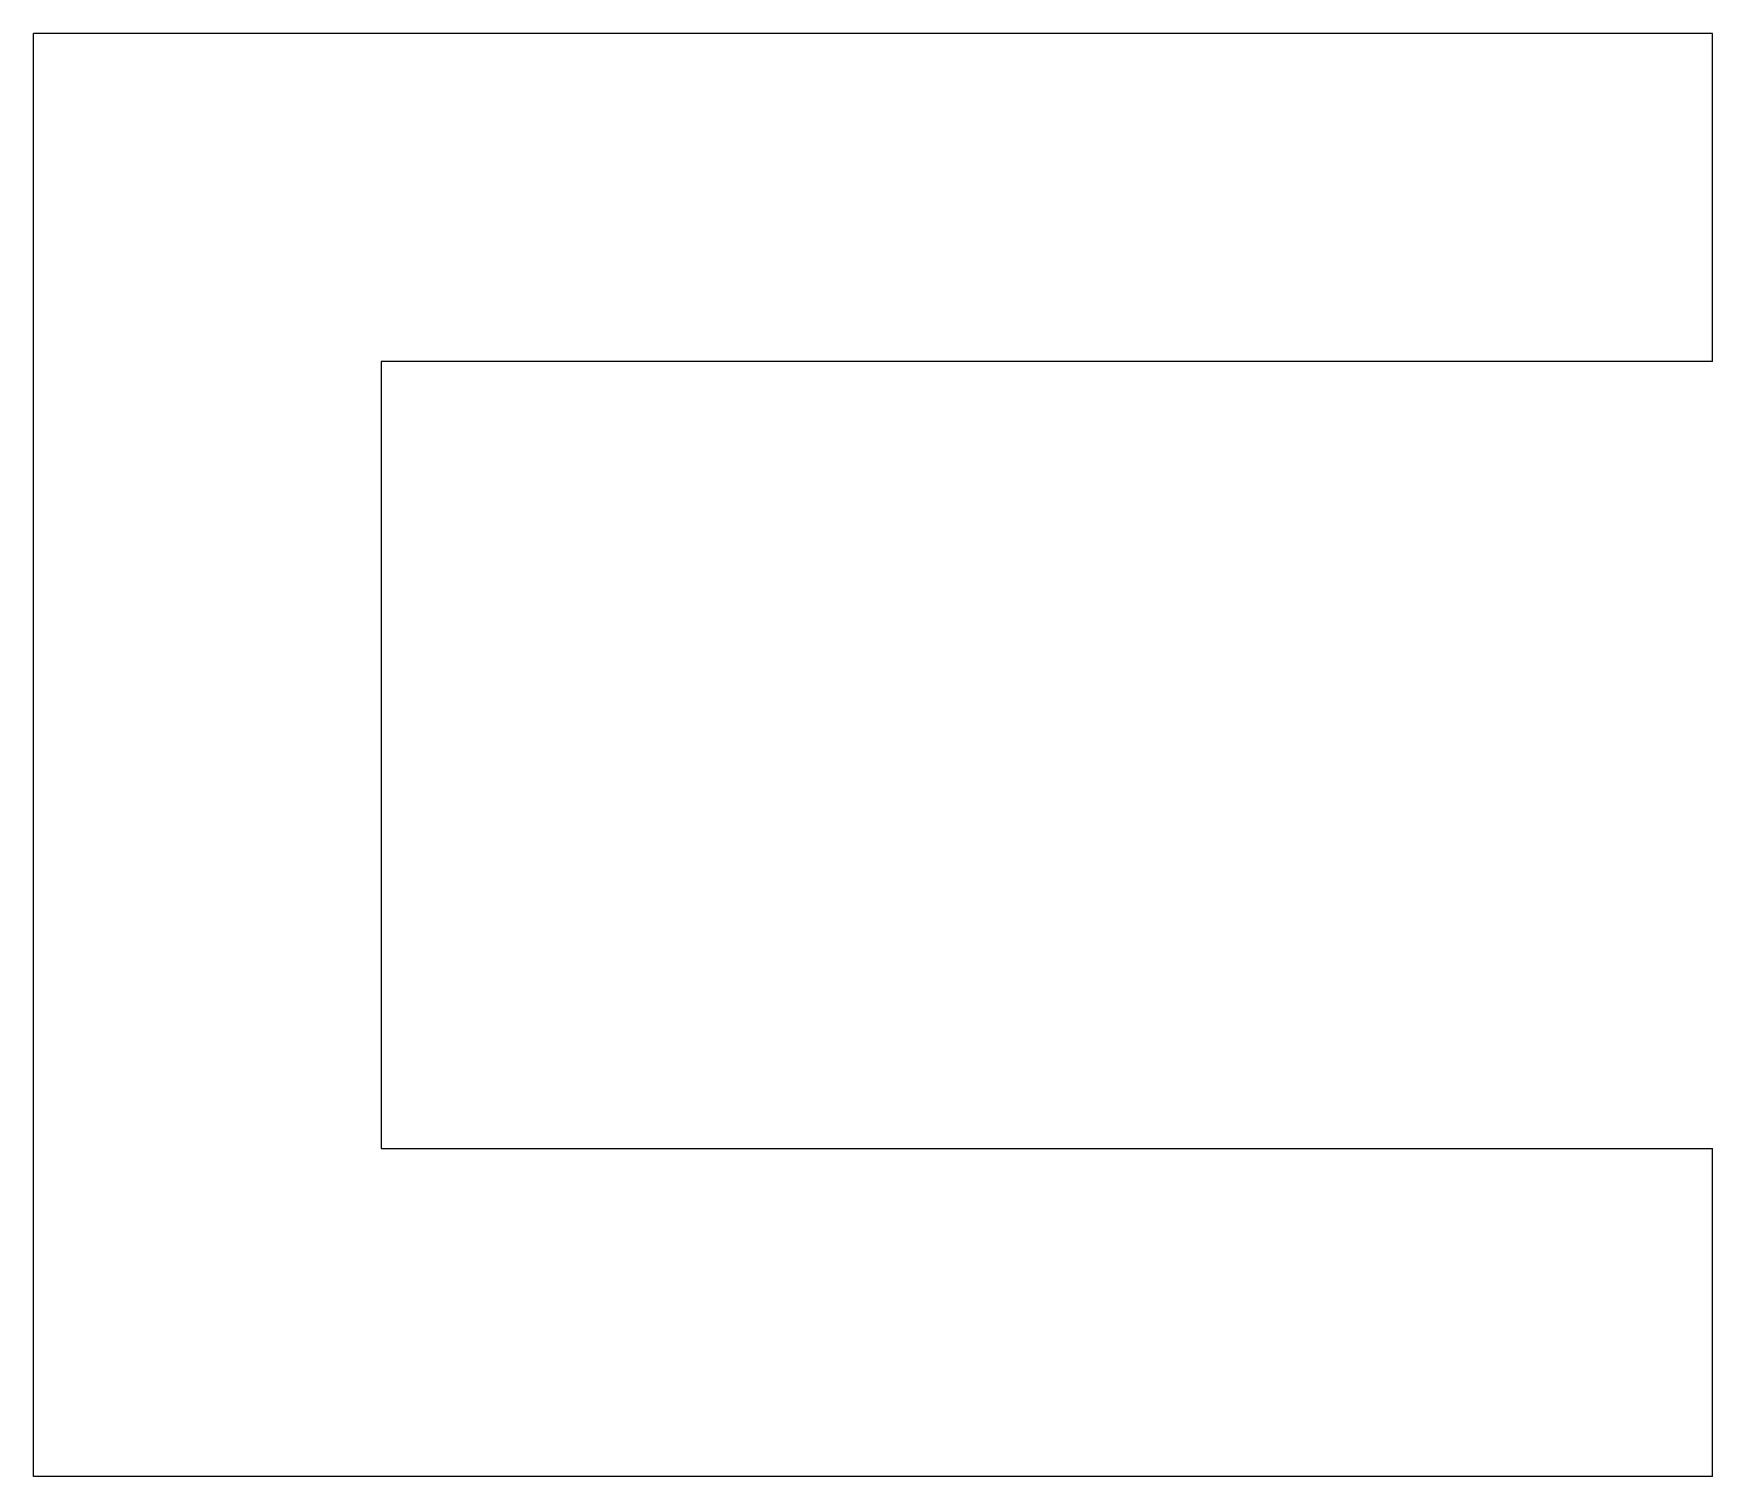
# Model space of a CAD drawing. Header units: metres. Extents: x -25.3 to 0.3, y -22 to 0.
import ezdxf

# ---------------------------------------------------------------- set-up
doc = ezdxf.new("R2010")
doc.units = ezdxf.units.M

msp = doc.modelspace()

# ---------------------------------------------------------------- linework, layer by layer
for points in [[(0.3, 0), (-0.212, 0), (-0.724, 0), (-1.236, 0), (-1.748, 0), (-2.26, 0), (-2.772, 0), (-3.284, 0), (-3.796, 0), (-4.308, 0), (-4.82, 0), (-5.332, 0), (-5.844, 0), (-6.356, 0), (-6.868, 0), (-7.38, 0), (-7.892, 0), (-8.404, 0), (-8.916, 0), (-9.428, 0), (-9.94, 0), (-10.452, 0), (-10.964, 0), (-11.476, 0), (-11.988, 0), (-12.5, 0), (-13.012, 0), (-13.524, 0), (-14.036, 0), (-14.548, 0), (-15.06, 0), (-15.572, 0), (-16.084, 0), (-16.596, 0), (-17.108, 0), (-17.62, 0), (-18.132, 0), (-18.644, 0), (-19.156, 0), (-19.668, 0), (-20.18, 0), (-20.692, 0), (-21.204, 0), (-21.716, 0), (-22.228, 0), (-22.74, 0), (-23.252, 0), (-23.764, 0), (-24.276, 0), (-24.788, 0), (-25.3, 0)], [(-25.3, -22), (-25.3, -21.56), (-25.3, -21.12), (-25.3, -20.68), (-25.3, -20.24), (-25.3, -19.8), (-25.3, -19.36), (-25.3, -18.92), (-25.3, -18.48), (-25.3, -18.04), (-25.3, -17.6), (-25.3, -17.16), (-25.3, -16.72), (-25.3, -16.28), (-25.3, -15.84), (-25.3, -15.4), (-25.3, -14.96), (-25.3, -14.52), (-25.3, -14.08), (-25.3, -13.64), (-25.3, -13.2), (-25.3, -12.76), (-25.3, -12.32), (-25.3, -11.88), (-25.3, -11.44), (-25.3, -11), (-25.3, -10.56), (-25.3, -10.12), (-25.3, -9.68), (-25.3, -9.24), (-25.3, -8.8), (-25.3, -8.36), (-25.3, -7.92), (-25.3, -7.48), (-25.3, -7.04), (-25.3, -6.6), (-25.3, -6.16), (-25.3, -5.72), (-25.3, -5.28), (-25.3, -4.84), (-25.3, -4.4), (-25.3, -3.96), (-25.3, -3.52), (-25.3, -3.08), (-25.3, -2.64), (-25.3, -2.2), (-25.3, -1.76), (-25.3, -1.32), (-25.3, -0.88), (-25.3, -0.44), (-25.3, 0)], [(0.3, -5), (0.3, -4.9), (0.3, -4.8), (0.3, -4.7), (0.3, -4.6), (0.3, -4.5), (0.3, -4.4), (0.3, -4.3), (0.3, -4.2), (0.3, -4.1), (0.3, -4), (0.3, -3.9), (0.3, -3.8), (0.3, -3.7), (0.3, -3.6), (0.3, -3.5), (0.3, -3.4), (0.3, -3.3), (0.3, -3.2), (0.3, -3.1), (0.3, -3), (0.3, -2.9), (0.3, -2.8), (0.3, -2.7), (0.3, -2.6), (0.3, -2.5), (0.3, -2.4), (0.3, -2.3), (0.3, -2.2), (0.3, -2.1), (0.3, -2), (0.3, -1.9), (0.3, -1.8), (0.3, -1.7), (0.3, -1.6), (0.3, -1.5), (0.3, -1.4), (0.3, -1.3), (0.3, -1.2), (0.3, -1.1), (0.3, -1), (0.3, -0.9), (0.3, -0.8), (0.3, -0.7), (0.3, -0.6), (0.3, -0.5), (0.3, -0.4), (0.3, -0.3), (0.3, -0.2), (0.3, -0.1), (0.3, 0)], [(0.3, -5), (-0.106, -5), (-0.512, -5), (-0.918, -5), (-1.324, -5), (-1.73, -5), (-2.136, -5), (-2.542, -5), (-2.948, -5), (-3.354, -5), (-3.76, -5), (-4.166, -5), (-4.572, -5), (-4.978, -5), (-5.384, -5), (-5.79, -5), (-6.196, -5), (-6.602, -5), (-7.008, -5), (-7.414, -5), (-7.82, -5), (-8.226, -5), (-8.632, -5), (-9.038, -5), (-9.444, -5), (-9.85, -5), (-10.256, -5), (-10.662, -5), (-11.068, -5), (-11.474, -5), (-11.88, -5), (-12.286, -5), (-12.692, -5), (-13.098, -5), (-13.504, -5), (-13.91, -5), (-14.316, -5), (-14.722, -5), (-15.128, -5), (-15.534, -5), (-15.94, -5), (-16.346, -5), (-16.752, -5), (-17.158, -5), (-17.564, -5), (-17.97, -5), (-18.376, -5), (-18.782, -5), (-19.188, -5), (-19.594, -5), (-20, -5)], [(-20, -5), (-20, -5.24), (-20, -5.48), (-20, -5.72), (-20, -5.96), (-20, -6.2), (-20, -6.44), (-20, -6.68), (-20, -6.92), (-20, -7.16), (-20, -7.4), (-20, -7.64), (-20, -7.88), (-20, -8.12), (-20, -8.36), (-20, -8.6), (-20, -8.84), (-20, -9.08), (-20, -9.32), (-20, -9.56), (-20, -9.8), (-20, -10.04), (-20, -10.28), (-20, -10.52), (-20, -10.76), (-20, -11), (-20, -11.24), (-20, -11.48), (-20, -11.72), (-20, -11.96), (-20, -12.2), (-20, -12.44), (-20, -12.68), (-20, -12.92), (-20, -13.16), (-20, -13.4), (-20, -13.64), (-20, -13.88), (-20, -14.12), (-20, -14.36), (-20, -14.6), (-20, -14.84), (-20, -15.08), (-20, -15.32), (-20, -15.56), (-20, -15.8), (-20, -16.04), (-20, -16.28), (-20, -16.52), (-20, -16.76), (-20, -17)], [(-20, -17), (-19.594, -17), (-19.188, -17), (-18.782, -17), (-18.376, -17), (-17.97, -17), (-17.564, -17), (-17.158, -17), (-16.752, -17), (-16.346, -17), (-15.94, -17), (-15.534, -17), (-15.128, -17), (-14.722, -17), (-14.316, -17), (-13.91, -17), (-13.504, -17), (-13.098, -17), (-12.692, -17), (-12.286, -17), (-11.88, -17), (-11.474, -17), (-11.068, -17), (-10.662, -17), (-10.256, -17), (-9.85, -17), (-9.444, -17), (-9.038, -17), (-8.632, -17), (-8.226, -17), (-7.82, -17), (-7.414, -17), (-7.008, -17), (-6.602, -17), (-6.196, -17), (-5.79, -17), (-5.384, -17), (-4.978, -17), (-4.572, -17), (-4.166, -17), (-3.76, -17), (-3.354, -17), (-2.948, -17), (-2.542, -17), (-2.136, -17), (-1.73, -17), (-1.324, -17), (-0.918, -17), (-0.512, -17), (-0.106, -17), (0.3, -17)], [(0.3, -22), (0.3, -21.9), (0.3, -21.8), (0.3, -21.7), (0.3, -21.6), (0.3, -21.5), (0.3, -21.4), (0.3, -21.3), (0.3, -21.2), (0.3, -21.1), (0.3, -21), (0.3, -20.9), (0.3, -20.8), (0.3, -20.7), (0.3, -20.6), (0.3, -20.5), (0.3, -20.4), (0.3, -20.3), (0.3, -20.2), (0.3, -20.1), (0.3, -20), (0.3, -19.9), (0.3, -19.8), (0.3, -19.7), (0.3, -19.6), (0.3, -19.5), (0.3, -19.4), (0.3, -19.3), (0.3, -19.2), (0.3, -19.1), (0.3, -19), (0.3, -18.9), (0.3, -18.8), (0.3, -18.7), (0.3, -18.6), (0.3, -18.5), (0.3, -18.4), (0.3, -18.3), (0.3, -18.2), (0.3, -18.1), (0.3, -18), (0.3, -17.9), (0.3, -17.8), (0.3, -17.7), (0.3, -17.6), (0.3, -17.5), (0.3, -17.4), (0.3, -17.3), (0.3, -17.2), (0.3, -17.1), (0.3, -17)], [(0.3, -22), (-0.212, -22), (-0.724, -22), (-1.236, -22), (-1.748, -22), (-2.26, -22), (-2.772, -22), (-3.284, -22), (-3.796, -22), (-4.308, -22), (-4.82, -22), (-5.332, -22), (-5.844, -22), (-6.356, -22), (-6.868, -22), (-7.38, -22), (-7.892, -22), (-8.404, -22), (-8.916, -22), (-9.428, -22), (-9.94, -22), (-10.452, -22), (-10.964, -22), (-11.476, -22), (-11.988, -22), (-12.5, -22), (-13.012, -22), (-13.524, -22), (-14.036, -22), (-14.548, -22), (-15.06, -22), (-15.572, -22), (-16.084, -22), (-16.596, -22), (-17.108, -22), (-17.62, -22), (-18.132, -22), (-18.644, -22), (-19.156, -22), (-19.668, -22), (-20.18, -22), (-20.692, -22), (-21.204, -22), (-21.716, -22), (-22.228, -22), (-22.74, -22), (-23.252, -22), (-23.764, -22), (-24.276, -22), (-24.788, -22), (-25.3, -22)]]:
    msp.add_lwpolyline(points)

doc.saveas('drawing.dxf')
